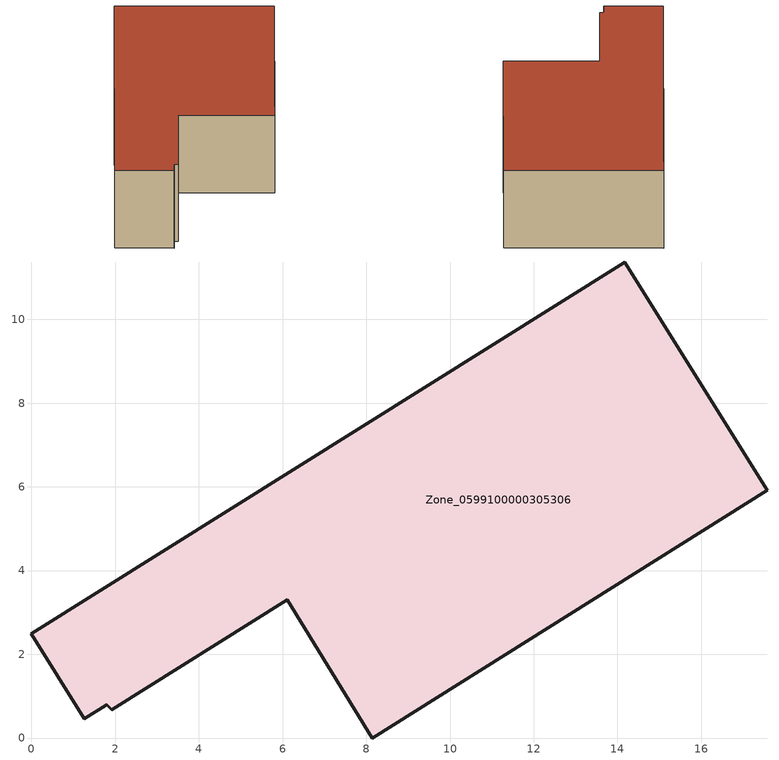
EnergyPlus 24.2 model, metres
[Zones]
Zone_0599100000305306
 floor ground (C_G): 8.14,0 6.11,3.3 1.92,0.67 1.8,0.79 1.26,0.46 0,2.48 14.18,11.37 17.57,5.91 z0
 wall outside (C_F): 6.11,3.3 8.14,0 17.57,5.91 14.18,11.37 0,2.48 1.26,0.46 1.8,0.79 1.92,0.67 6.11,3.3 z0:3.38
 roof outside (C_R): 1.26,0.46 1.8,0.79 1.92,0.67 6.11,3.3 8.14,0 17.57,5.91 14.18,11.37 0,2.48 z3.38
[BUILDING]
Pand.0599100000305306: North Axis=0; Terrain=City; Loads Convergence Tolerance Value=0.04; Temperature Convergence Tolerance Value=0.4; Solar Distribution=FullExterior; Maximum Number of Warmup Days=25; Minimum Number of Warmup Days=1
[Site:Location]
Rotterdam.The.Hague.AP_ZH_NLD Design_Conditions: Latitude=51.96; Longitude=4.45; Time Zone=1; Elevation=-4.5
[SITE:GROUNDTEMPERATURE:BUILDINGSURFACE]
18, 18, 18, 18, 18, 18, 18, 18, 18, 18, 18, 18
[MATERIAL] Thermal Absorptance=0.9; Solar Absorptance=0.7; Visible Absorptance=0.7
Name | Roughness | Thickness | Conductivity | Density | Specific Heat
G.TI.1946 | MediumSmooth | 0.15 | 1 | 540 | 1210
F.TI.1946 | Rough | 0.3 | 0.857143 | 1920 | 840
R.TI.1946 | MediumRough | 0.2 | 0.1 | 1500 | 1000
[CONSTRUCTION]
C_G: G.TI.1946
C_F: F.TI.1946
C_R: R.TI.1946
[ZONE]
Zone_0599100000305306: Type=1; Multiplier=1; Ceiling Height=Autocalculate; Volume=Autocalculate; Floor Area=autocalculate; Part of Total Floor Area=Yes
[ZONEINFILTRATION:DESIGNFLOWRATE]
Infil_Zone_0599100000305306: Zone or ZoneList or Space or SpaceList=Zone_0599100000305306; Schedule=AlwaysOn; Design Flow Rate Calculation Method=Flow/Area; Flow Rate per Floor Area=0.003; Constant Term Coefficient=1; Temperature Term Coefficient=0; Velocity Term Coefficient=0; Velocity Squared Term Coefficient=0
[HVACTEMPLATE:ZONE:IDEALLOADSAIRSYSTEM]
Zone_0599100000305306: Maximum Heating Supply Air Temperature=50; Minimum Cooling Supply Air Temperature=13; Maximum Heating Supply Air Humidity Ratio=0.0156; Minimum Cooling Supply Air Humidity Ratio=0.0077; Heating Limit=NoLimit; Cooling Limit=NoLimit; Dehumidification Control Type=ConstantSensibleHeatRatio; Cooling Sensible Heat Ratio=0.7; Dehumidification Setpoint=60; Humidification Control Type=None; Humidification Setpoint=30; Outdoor Air Method=None; Outdoor Air Flow Rate per Person=0.00944; Outdoor Air Flow Rate per Zone Floor Area=0; Outdoor Air Flow Rate per Zone=0; Demand Controlled Ventilation Type=None; Outdoor Air Economizer Type=NoEconomizer; Heat Recovery Type=None; Sensible Heat Recovery Effectiveness=0.7; Latent Heat Recovery Effectiveness=0.65
[ZONECONTROL:THERMOSTAT]
ThermostatControl_Zone_0599100000305306: Zone or ZoneList=Zone_0599100000305306; Control Type Schedule=DualSetpointControlType; Control 1=Thermostat_Zone_0599100000305306; Temperature Difference Between Cutout And Setpoint=0
[THERMOSTATSETPOINT:DUALSETPOINT]
Thermostat_Zone_0599100000305306: Heating Setpoint Temperature Schedule=HeatingSetpoint_Zone_0599100000305306; Cooling Setpoint Temperature Schedule=CoolingSetpoint_Zone_0599100000305306
[SCHEDULE:COMPACT]
HeatingSetpoint_Zone_0599100000305306: Through: 12/31, For: AllDays, Until: 24:00, 21
CoolingSetpoint_Zone_0599100000305306: Through: 12/31, For: AllDays, Until: 24:00, 24
DualSetpointControlType: Through: 12/31, For: AllDays, Until: 24:00, 4
AlwaysOn: Through: 12/31, For: AllDays, Until: 24:00, 1
